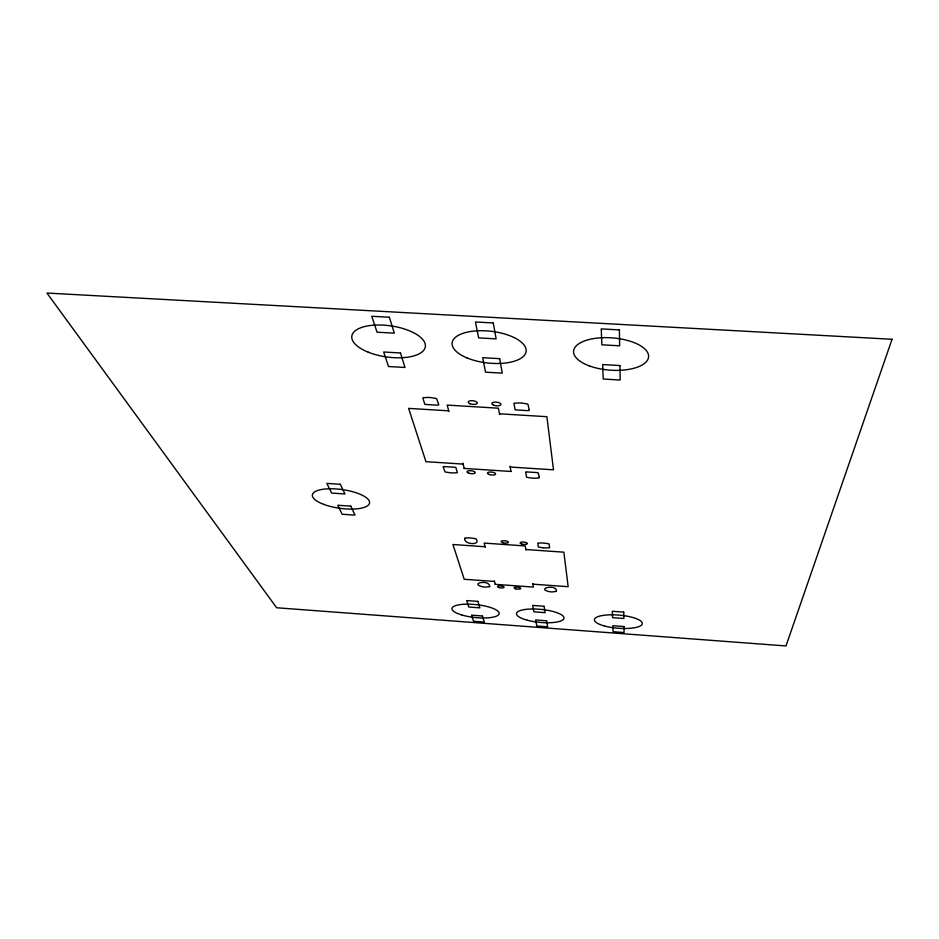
<?xml version="1.0" encoding="UTF-8"?>
<svg xmlns="http://www.w3.org/2000/svg" width="939" height="939" viewBox="0 0 939 939"><rect width="100%" height="100%" fill="white"/><g stroke="black" fill="none" stroke-linecap="round" stroke-linejoin="round"><path stroke-width="1.41" d="M448.725 410.824L408.629 408.383L425.942 461.683L462.95 464.077M499.513 413.806L546.885 416.693L553.505 469.817L510.182 467.023M464.112 468.42L511.027 471.46M544.068 547.918L549.585 547.86L549.092 544.057A2.054 0.646 5.4 0 0 548.458 543.74L544.397 543.118A20.306 6.362 5.4 0 0 542.179 542.965L538.235 543.035A2.042 0.646 5.5 0 0 537.777 543.2L538.317 547.003L543.329 547.871M525.899 549.526L563.858 552.179L568.154 586.699L532.894 584.164M485.146 546.756L452.938 544.503L464.218 579.269L494.407 581.452M495.182 584.328L533.458 587.098L532.777 583.6M494.337 580.83L495.287 584.375M448.889 411.458L447.187 405.096L498.421 408.195L499.654 414.533M462.821 463.138L464.242 468.479M485.252 547.155L484.16 543.082L525.206 545.946L525.993 549.984M510.018 466.178L511.039 471.519M438.619 404.333L438.443 404.897A2.16 0.845 7.2 0 1 437.926 405.19L425.344 404.427A2.16 0.845 7.3 0 1 424.78 404.157L422.843 397.948A2.559 1.009 7.4 0 1 423.348 397.678L428.149 397.443A25.271 9.813 7.2 0 1 430.895 397.608L436.013 398.441A2.559 1.009 7.2 0 1 436.694 398.793L438.619 404.333M464.735 538.446C463.631 544.726 481.59 545.7 476.014 538.904A2.042 0.646 6.3 0 0 475.486 538.681L471.413 538.059A20.2 6.303 6.3 0 0 469.218 537.906L465.345 537.977A2.042 0.646 6.4 0 0 464.922 538.141L464.735 538.446M539.268 477.258L539.092 477.798A2.301 0.81 5.6 0 1 538.481 478.104L534.068 478.233A23.275 8.357 5.6 0 1 531.58 478.068L527.037 477.352A2.301 0.81 5.7 0 1 526.45 477.071L525.676 472.059A1.972 0.704 5.7 0 1 526.086 471.883L537.683 472.634A1.972 0.704 5.6 0 1 538.164 472.869L539.268 477.258M443.278 467.153L444.957 471.765A2.289 0.81 6.8 0 0 445.567 472.047L450.121 472.763A23.17 8.263 6.8 0 0 452.575 472.927L456.894 472.787A2.289 0.81 6.7 0 0 457.352 472.575L455.873 467.528A1.96 0.693 6.7 0 0 455.368 467.305L443.901 466.566A1.96 0.693 6.8 0 0 443.513 466.73L443.278 467.153M529.173 409.686L528.81 410.472A2.171 0.857 5.8 0 1 528.352 410.683L515.605 409.909A2.171 0.857 5.9 0 1 515.077 409.639L513.938 403.441A2.571 1.021 5.9 0 1 514.49 403.171L519.42 402.937A25.388 9.942 5.8 0 1 522.201 403.113L527.307 403.946A2.571 1.021 5.8 0 1 527.964 404.286L529.173 409.686M556.381 591.382L552.097 591.946A18.944 5.528 5.4 0 1 550.078 591.793C534.749 588.776 557.25 583.471 556.381 591.382M489.653 586.629L485.522 587.11A18.839 5.481 6.1 0 1 483.515 586.969C467.868 583.671 489.794 578.764 489.653 586.629M892.05 339.272L785.99 645.95L276.641 607.756L46.95 293.05L892.05 339.272M389.356 317.241L371.75 316.279L377.067 332.195L394.31 333.169L389.356 317.241M493.28 322.969L475.439 321.983L478.644 337.899L496.132 338.873L493.28 322.969M619.4 329.906L601.253 328.908L601.876 344.813L619.646 345.81L619.4 329.906M400.483 352.97L383.675 352.008L388.523 366.515L405.002 367.478L400.483 352.97M499.665 358.663L482.646 357.689L485.569 372.173L502.259 373.147L499.665 358.663M619.951 365.564L602.65 364.567L603.214 379.039L620.174 380.025L619.951 365.564M340.329 484.289L326.807 483.397L331.643 493.081L344.953 493.973L340.329 484.289M350.763 506.133L337.711 505.252L342.207 514.255L355.059 515.135L350.763 506.133M477.881 601.394L466.648 600.573L468.796 607.028L479.888 607.85L477.881 601.394M543.986 606.265L532.659 605.432L533.951 611.841L545.136 612.674L543.986 606.265M623.754 612.122L612.31 611.289L612.557 617.662L623.86 618.496L623.754 612.122M482.423 615.996L471.531 615.186L473.561 621.266L484.313 622.076L482.423 615.996M546.58 620.785L535.594 619.963L536.815 626.008L547.66 626.818L546.58 620.785M623.977 626.548L612.874 625.714L613.108 631.724L624.071 632.546L623.977 626.548M489.137 474.488A4.12 1.455 6.2 0 0 495.616 474.054A4.12 1.455 6.2 0 0 489.853 472.024A4.12 1.455 6.2 0 0 489.137 474.488M468.901 473.209A4.12 1.455 6.5 0 0 475.216 472.681A4.12 1.455 6.5 0 0 469.265 470.709A4.12 1.455 6.5 0 0 468.901 473.209M493.879 405.261A4.601 1.819 6.2 0 0 500.992 404.509A4.601 1.819 6.2 0 0 494.407 402.15A4.601 1.819 6.2 0 0 493.879 405.261M470.11 403.77A4.589 1.808 6.6 0 0 477.294 403.16A4.589 1.808 6.6 0 0 470.826 400.707A4.589 1.808 6.6 0 0 470.11 403.77M502.846 542.707A3.662 1.15 5.9 0 0 508.433 542.296A3.662 1.15 5.9 0 0 503.093 540.723A3.662 1.15 5.9 0 0 502.846 542.707M521.65 543.998A3.674 1.162 5.7 0 0 527.378 543.646A3.674 1.162 5.7 0 0 522.166 542.038A3.674 1.162 5.7 0 0 521.65 543.998M498.914 587.568A3.357 0.974 5.9 0 0 504.102 587.321A3.357 0.974 5.9 0 0 499.302 585.924A3.357 0.974 5.9 0 0 498.914 587.568M515.628 588.8A3.357 0.974 5.7 0 0 520.781 588.495A3.357 0.974 5.7 0 0 515.898 587.133A3.357 0.974 5.7 0 0 515.628 588.8M589.164 365.823A37.619 16.174 4.3 0 0 648.415 357.947A37.619 16.174 4.3 0 0 595.666 338.286A37.619 16.174 4.3 0 0 589.164 365.823M466.871 357.853A37.255 15.951 6.5 0 0 525.922 352.465A37.255 15.951 6.5 0 0 474.618 331.009A37.255 15.951 6.5 0 0 466.871 357.853M368.264 352.195A37.126 15.681 8.2 0 0 425.332 346.749A37.126 15.681 8.2 0 0 372.184 325.305A37.126 15.681 8.2 0 0 368.264 352.195M604.423 625.973A24.038 6.585 4.7 0 0 642.182 624.118A24.038 6.585 4.7 0 0 608.413 614.892A24.038 6.585 4.7 0 0 604.423 625.973M527.366 620.233A23.851 6.526 5.5 0 0 563.975 618.308A23.851 6.526 5.5 0 0 529.443 609.071A23.851 6.526 5.5 0 0 527.366 620.233M461.659 614.951A23.733 6.479 6.1 0 0 499.032 614.094A23.733 6.479 6.1 0 0 465.955 604.164A23.733 6.479 6.1 0 0 461.659 614.951M323.709 504.36A28.863 9.437 8 0 0 369.379 503.644A28.863 9.437 8 0 0 329.847 488.761A28.863 9.437 8 0 0 323.709 504.36"/></g></svg>
